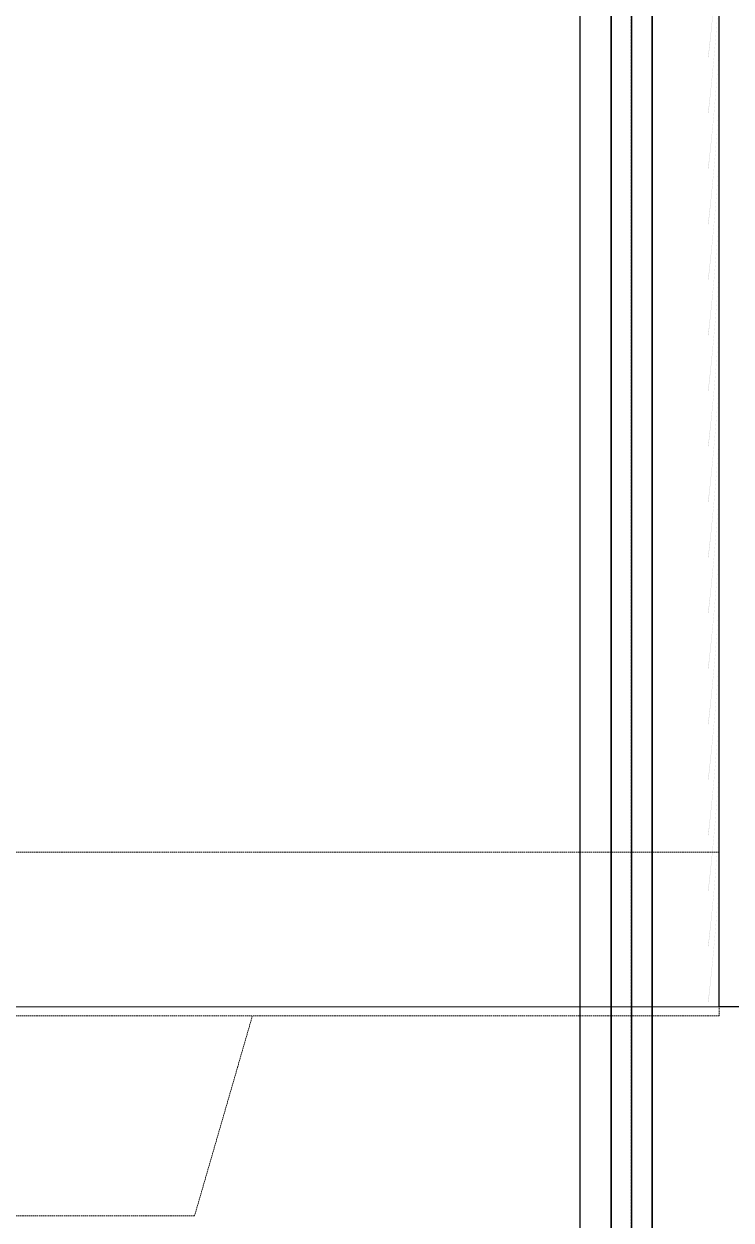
# Model space of a CAD drawing. Header units: millimetres. Extents: x 0 to 420000, y 0 to 297000.
# Drawn here: x 229511 to 230784, y 44066 to 46219 of the extents above; entities that cross this region are included whole.
import ezdxf

# ---------------------------------------------------------------- set-up
doc = ezdxf.new("R2010")
doc.units = ezdxf.units.MM
for name, pattern in [('CEN', [62, 60, -1, 0, -1]), ('CENTER', [2, 1.25, -0.25, 0.25, -0.25]), ('HIDDEN', [0.375, 0.25, -0.125])]:
    doc.linetypes.add(name, pattern=pattern)
for name, color, linetype, lineweight in [('A-AXIS-LINE', 1, 'CEN', 15), ('A-CONC-LIN1', 2, 'Continuous', 40), ('A-ELEV-LIN2', 7, 'Continuous', 25), ('A-ELEV-LIN3', 8, 'Continuous', 18), ('A-XXXX-HID', 8, 'HIDDEN', 18), ('DJ', 7, 'Continuous', 5)]:
    doc.layers.add(name, color=color, linetype=linetype, lineweight=lineweight)
doc.layers.add('CEN', color=1, linetype='CEN')
doc.layers.add('col', color=1, linetype='Continuous')

# ---------------------------------------------------------------- blocks, each defined once
blk = doc.blocks.new('axis(211208)')
at = {"layer": 'A-AXIS-LINE', "ltscale": 1000}
blk.add_line((4631788.1, -421118.7), (4955413.1, -421118.7), dxfattribs=at)
blk = doc.blocks.new('방화스크린(냉동)')
at = {"layer": 'A-ELEV-LIN3'}
for p, q in [((225660, 84163), (225660, 79540)), ((225661.2, 84163.4), (225661.2, 79540)), ((225733.8, 84163.4), (225733.8, 79540)), ((225735, 84163), (225735, 79540))]:
    blk.add_line(p, q, dxfattribs=at)
at = {"layer": 'CEN', "color": 1, "linetype": 'CENTER'}
blk.add_line((225697.5, 79540), (225697.5, 84319.7), dxfattribs=at)
at = {"layer": 'DJ', "color": 4}
for p, q in [((225697.2, 79541.5), (225697.2, 84287.2)), ((225697.9, 79541.5), (225697.9, 84287.2))]:
    blk.add_line(p, q, dxfattribs=at)
blk = doc.blocks.new('냉동오버헤드(220321)')
at = {"layer": 'col'}
for points in [[(1050, 1929.8, 0.013757), (1070, 1708.9), (1069.2, 1708.7, -0.012852)], [(1050, 1829.8, 0.013757), (1070, 1608.9), (1069.2, 1608.7, -0.012852)], [(1050, 1729.8, 0.013757), (1070, 1508.9), (1069.2, 1508.7, -0.012852)], [(1050, 1729.8, 0.013757), (1070, 1508.9), (1069.2, 1508.7, -0.012852)], [(1050, 1729.8, 0.013757), (1070, 1508.9), (1069.2, 1508.7, -0.012852)], [(1050, 1729.8, 0.013757), (1070, 1508.9), (1069.2, 1508.7, -0.012852)], [(1050, 1729.8, 0.013757), (1070, 1508.9), (1069.2, 1508.7, -0.012852)], [(1050, 1729.8, 0.013757), (1070, 1508.9), (1069.2, 1508.7, -0.012852)], [(1050, 1629.8, 0.013757), (1070, 1408.9), (1069.2, 1408.7, -0.012852)], [(1050, 1629.8, 0.013757), (1070, 1408.9), (1069.2, 1408.7, -0.012852)], [(1050, 1629.8, 0.013757), (1070, 1408.9), (1069.2, 1408.7, -0.012852)], [(1050, 1629.8, 0.013757), (1070, 1408.9), (1069.2, 1408.7, -0.012852)], [(1050, 1529.8, 0.013757), (1070, 1308.9), (1069.2, 1308.7, -0.012852)], [(1050, 1529.8, 0.013757), (1070, 1308.9), (1069.2, 1308.7, -0.012852)], [(1050, 1429.8, 0.013757), (1070, 1208.9), (1069.2, 1208.7, -0.012852)], [(1050, 1429.8, 0.013757), (1070, 1208.9), (1069.2, 1208.7, -0.012852)], [(1050, 1329.8, 0.013757), (1070, 1108.9), (1069.2, 1108.7, -0.012852)], [(1050, 1329.8, 0.013757), (1070, 1108.9), (1069.2, 1108.7, -0.012852)], [(1050, 1229.8, 0.013757), (1070, 1008.9), (1069.2, 1008.7, -0.012852)], [(1050, 1229.8, 0.013757), (1070, 1008.9), (1069.2, 1008.7, -0.012852)], [(1050, 1129.8, 0.013757), (1070, 908.9), (1069.2, 908.7, -0.012852)], [(1050, 1129.8, 0.013757), (1070, 908.9), (1069.2, 908.7, -0.012852)], [(1050, 1029.8, 0.013757), (1070, 808.9), (1069.2, 808.7, -0.012852)], [(1050, 929.8, 0.013757), (1070, 708.9), (1069.2, 708.7, -0.012852)], [(1050, 829.8, 0.013757), (1070, 608.9), (1069.2, 608.7, -0.012852)], [(1050, 729.8, 0.013757), (1070, 508.9), (1069.2, 508.7, -0.012852)], [(1050, 629.8, 0.013757), (1070, 408.9), (1069.2, 408.7, -0.012852)], [(1050, 529.8, 0.013757), (1070, 308.9), (1069.2, 308.7, -0.012852)], [(1050, 429.8, 0.013757), (1070, 208.9), (1069.2, 208.7, -0.012852)], [(1050, 329.8, 0.013757), (1070, 108.9), (1069.2, 108.7, -0.012852)], [(1050, 229.8, 0.013757), (1070, 8.9), (1069.2, 8.7, -0.012852)]]:
    blk.add_hatch(color=256, dxfattribs=at).paths.add_polyline_path(points)
at = {"ltscale": 0.002}
blk.add_line((1050, 0, 14.1), (1050, 3230, 14.1), dxfattribs=at)
blk.add_line((800, 0, 14.1), (1050, 0, 14.1))
blk = doc.blocks.new('오버헤드도어(저온2)(220321)(3F)')
at = {"xscale": -1}
blk.add_blockref('냉동오버헤드(220321)', (800, 0, -14.1), dxfattribs=at)
blk = doc.blocks.new('3층')
at = {"layer": 'A-ELEV-LIN2'}
blk.add_line((4800823.8, -412118.7), (4800823.8, -403268.7), dxfattribs=at)
blk.add_blockref('오버헤드도어(저온2)(220321)(3F)', (4801323.8, -411118.7))
at = {"layer": 'A-CONC-LIN1', "xscale": -1}
blk.add_blockref('방화스크린(냉동)', (5026613.8, -491658.7), dxfattribs=at)
blk = doc.blocks.new('11ton')
at = {"layer": 'A-XXXX-HID', "color": 253, "ltscale": 10}
for p, q in [((8763845.2, 883231.9), (8763845.2, 880435.9)), ((8763845.2, 880730.5), (8774735.2, 880730.5)), ((8763845.2, 880435.9), (8774735.2, 880435.9)), ((8764789.1, 880075.9), (8764685, 880435.9)), ((8764789.1, 880075.9), (8765512.7, 880075.9))]:
    blk.add_line(p, q, dxfattribs=at)

msp = doc.modelspace()

# ---------------------------------------------------------------- block references
msp.add_blockref('3층', (-4570311.3, 455568.7))
at = {"xscale": -1}
msp.add_blockref('11ton', (8994607.7, -836001.9), dxfattribs=at)
at = {"layer": 'A-AXIS-LINE'}
msp.add_blockref('axis(211208)', (-4581588.1, 465568.7), dxfattribs=at)

doc.saveas('drawing.dxf')
